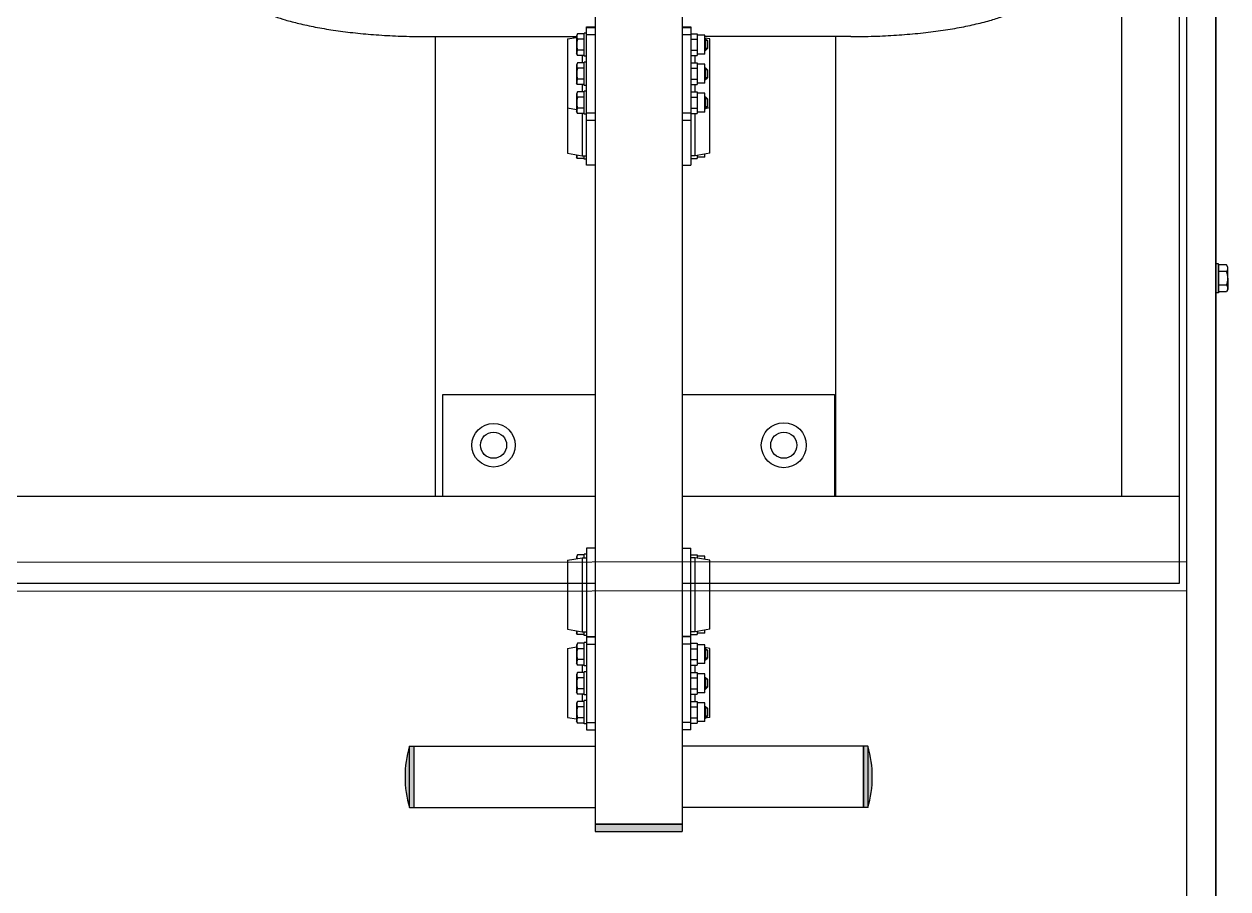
# Model space of a CAD drawing. Header units: millimetres. Extents: x -4421 to 3887, y -3652 to 2555.
# Drawn here: x 2528 to 3358, y 287 to 883 of the extents above; entities that cross this region are included whole.
import ezdxf

# ---------------------------------------------------------------- set-up
doc = ezdxf.new("R2010")
doc.units = ezdxf.units.MM
doc.layers.add('DIKOM_ОБЪЕКТ', color=7, linetype='Continuous')

msp = doc.modelspace()

# ---------------------------------------------------------------- hatches: boundary and pattern name
at = {"layer": 'DIKOM_ОБЪЕКТ'}
h = msp.add_hatch(color=256, dxfattribs=at)
h.paths.add_polyline_path([(2981.82, 331.38), (2921.82, 331.38), (2921.82, 326.38), (2981.82, 326.38)])
h.paths.add_polyline_path([(2796.82, 342.79), (2796.82, 385.09), (2793.82, 385.09), (2793.82, 342.79)])
h.paths.add_polyline_path([(2790.82, 363.94), (2791.62, 352.95), (2793.82, 342.79), (2793.82, 385.09), (2791.53, 374.31)])
h.paths.add_polyline_path([(3106.82, 385.09), (3106.82, 342.79), (3109.82, 342.79), (3109.82, 385.09)])
h.paths.add_polyline_path([(3109.82, 385.09), (3109.82, 342.79), (3112.11, 353.58), (3112.82, 363.94), (3112.02, 374.94)])

# ---------------------------------------------------------------- linework, layer by layer
for p, q in [((3329.5, -1964.55), (3329.5, 1965.14)), ((3349.5, -1964.55), (3349.5, 1959.45)), ((3349.5, 1307.45), (3349.5, -1312.55)), ((2921.82, 1096.33), (2921.82, 326.38)), ((2981.82, 1096.33), (2981.82, 326.38)), ((3324.5, 497.45), (3324.5, 1040)), ((3284.5, 981.38), (3284.5, 557.45)), ((2915.82, 880.64), (2921.82, 880.64)), ((2915.82, 785.45), (2915.82, 880.64)), ((2915.82, 880.39), (2921.82, 880.39)), ((2981.82, 880.64), (2987.82, 880.64)), ((2981.82, 880.39), (2987.82, 880.39)), ((2987.82, 880.64), (2987.82, 785.45)), ((2805.52, 874.02), (2908.92, 874.02)), ((2811.5, 874.02), (2811.5, 557.45)), ((2902.82, 872.37), (2908.92, 873.45)), ((2902.82, 872.37), (2902.82, 793.71)), ((2906.82, 874.02), (2906.82, 873.08)), ((2909.68, 875.97), (2908.92, 874.65)), ((2908.92, 874.65), (2908.92, 862.3)), ((2909.68, 875.97), (2909.69, 875.98)), ((2914.22, 875.98), (2909.69, 875.98)), ((2914.22, 872.22), (2909.69, 872.22)), ((2914.22, 860.48), (2914.22, 876.48)), ((2915.82, 876.48), (2914.22, 876.48)), ((2915.82, 875.37), (2921.82, 875.37)), ((2981.82, 875.37), (2987.82, 875.37)), ((2987.82, 875.98), (2992.22, 875.98)), ((2987.82, 872.22), (2992.22, 872.22)), ((2992.22, 875.98), (2992.22, 860.97)), ((2997.32, 874.98), (2992.22, 874.98)), ((2997.32, 861.98), (2997.32, 874.98)), ((3098.12, 874.02), (2997.32, 874.02)), ((3000.82, 872.37), (2997.32, 872.99)), ((2997.32, 872.48), (2997.97, 872.48)), ((2999.22, 871.23), (2997.32, 871.23)), ((2997.97, 872.48), (2999.22, 871.23)), ((2997.97, 872.48), (2997.97, 864.48)), ((2999.22, 871.23), (2999.22, 865.73)), ((3000.82, 793.71), (3000.82, 872.37)), ((3087.5, 874.02), (3087.5, 557.45)), ((2914.22, 864.71), (2909.69, 864.71)), ((2987.82, 864.71), (2992.22, 864.71)), ((2999.22, 865.73), (2997.32, 865.73)), ((2997.32, 864.48), (2997.97, 864.48)), ((2997.97, 864.48), (2999.22, 865.73)), ((2909.68, 860.98), (2908.92, 862.3)), ((2909.68, 855.9), (2908.92, 854.58)), ((2908.92, 854.58), (2908.92, 842.23)), ((2909.68, 860.98), (2909.69, 860.97)), ((2909.68, 855.9), (2909.69, 855.91)), ((2914.22, 860.97), (2909.69, 860.97)), ((2914.22, 855.91), (2909.69, 855.91)), ((2912.82, 860.97), (2912.82, 855.91)), ((2915.82, 860.48), (2914.22, 860.48)), ((2915.82, 856.41), (2914.22, 856.41)), ((2914.22, 840.41), (2914.22, 856.41)), ((2987.82, 860.97), (2992.22, 860.97)), ((2987.82, 855.91), (2992.22, 855.91)), ((2990.82, 855.91), (2990.82, 860.97)), ((2997.32, 861.98), (2992.22, 861.98)), ((2992.22, 855.91), (2992.22, 840.9)), ((2997.32, 854.91), (2992.22, 854.91)), ((2997.32, 841.91), (2997.32, 854.91)), ((2914.22, 852.15), (2909.69, 852.15)), ((2987.82, 852.15), (2992.22, 852.15)), ((2997.32, 852.41), (2997.97, 852.41)), ((2999.22, 851.16), (2997.32, 851.16)), ((2997.97, 852.41), (2999.22, 851.16)), ((2997.97, 852.41), (2997.97, 844.41)), ((2999.22, 851.16), (2999.22, 845.66)), ((2909.68, 840.91), (2908.92, 842.23)), ((2909.68, 840.91), (2909.69, 840.9)), ((2914.22, 844.64), (2909.69, 844.64)), ((2914.22, 840.9), (2909.69, 840.9)), ((2912.82, 840.9), (2912.82, 835.98)), ((2915.82, 840.41), (2914.22, 840.41)), ((2987.82, 844.64), (2992.22, 844.64)), ((2987.82, 840.9), (2992.22, 840.9)), ((2990.82, 835.98), (2990.82, 840.9)), ((2997.32, 841.91), (2992.22, 841.91)), ((2999.22, 845.66), (2997.32, 845.66)), ((2997.32, 844.41), (2997.97, 844.41)), ((2997.97, 844.41), (2999.22, 845.66)), ((2909.68, 835.97), (2908.92, 834.65)), ((2908.92, 834.65), (2908.92, 822.3)), ((2909.68, 835.97), (2909.69, 835.98)), ((2914.22, 835.98), (2909.69, 835.98)), ((2914.22, 832.22), (2909.69, 832.22)), ((2914.22, 820.48), (2914.22, 836.48)), ((2915.82, 836.48), (2914.22, 836.48)), ((2987.82, 835.98), (2992.22, 835.98)), ((2987.82, 832.22), (2992.22, 832.22)), ((2992.22, 835.98), (2992.22, 820.97)), ((2997.32, 834.98), (2992.22, 834.98)), ((2997.32, 821.98), (2997.32, 834.98)), ((2997.32, 832.48), (2997.97, 832.48)), ((2999.22, 831.23), (2997.32, 831.23)), ((2997.97, 832.48), (2999.22, 831.23)), ((2997.97, 832.48), (2997.97, 824.48)), ((2999.22, 831.23), (2999.22, 825.73)), ((2902.82, 824.9), (2908.92, 823.82)), ((2909.68, 820.98), (2908.92, 822.3)), ((2914.22, 824.71), (2909.69, 824.71)), ((2915.82, 821.38), (2921.82, 821.38)), ((2981.82, 821.38), (2987.82, 821.38)), ((2987.82, 824.71), (2992.22, 824.71)), ((2997.32, 821.98), (2992.22, 821.98)), ((2999.22, 825.73), (2997.32, 825.73)), ((3000.82, 824.9), (2997.32, 824.28)), ((2997.32, 824.48), (2997.97, 824.48)), ((2997.97, 824.48), (2999.22, 825.73)), ((2909.68, 820.98), (2909.69, 820.97)), ((2914.22, 820.97), (2909.69, 820.97)), ((2912.82, 820.97), (2912.82, 791.95)), ((2915.82, 820.48), (2914.22, 820.48)), ((2915.82, 816.39), (2921.82, 816.39)), ((2981.82, 816.39), (2987.82, 816.39)), ((2987.82, 820.97), (2992.22, 820.97)), ((2990.82, 791.95), (2990.82, 820.97)), ((2902.82, 793.71), (2912.82, 791.95)), ((2908.92, 792.64), (2908.92, 791.27)), ((2909.69, 789.94), (2908.92, 791.27)), ((2914.22, 789.94), (2909.69, 789.94)), ((2912.82, 791.95), (2915.82, 791.95)), ((2914.22, 791.27), (2914.22, 791.95)), ((2914.22, 789.45), (2914.22, 791.27)), ((2915.82, 789.45), (2914.22, 789.45)), ((2990.82, 791.95), (2987.82, 791.95)), ((2987.82, 789.94), (2992.22, 789.94)), ((3000.82, 793.71), (2990.82, 791.95)), ((2992.22, 792.2), (2992.22, 791.82)), ((2992.22, 791.82), (2992.22, 789.94)), ((2997.32, 790.95), (2992.22, 790.95)), ((2997.32, 790.95), (2997.32, 793.09)), ((2921.82, 785.45), (2915.82, 785.45)), ((2981.82, 785.45), (2987.82, 785.45)), ((3351.5, 717.45), (3349.5, 717.45)), ((3349.5, 717.45), (3349.5, 707.45)), ((3349.5, 717.45), (3349.5, 707.45)), ((3351.5, 707.45), (3351.5, 717.45)), ((3356.95, 716.69), (3351.5, 716.69)), ((3351.5, 716.69), (3351.5, 707.45)), ((3357.9, 715.05), (3356.95, 716.69)), ((3357.9, 707.45), (3357.9, 715.05)), ((3349.5, 697.45), (3349.5, 707.45)), ((3349.5, 697.45), (3349.5, 707.45)), ((3356.95, 712.07), (3351.5, 712.07)), ((3351.5, 698.21), (3351.5, 707.45)), ((3351.5, 707.45), (3351.5, 697.45)), ((3357.9, 707.45), (3357.9, 699.85)), ((3351.5, 697.45), (3349.5, 697.45)), ((3356.95, 702.83), (3351.5, 702.83)), ((3356.95, 698.21), (3351.5, 698.21)), ((3357.9, 699.85), (3356.95, 698.21)), ((2816.82, 557.45), (2816.82, 627.45)), ((2816.82, 627.45), (2921.82, 627.45)), ((2981.82, 627.45), (3086.82, 627.45)), ((3086.82, 627.45), (3086.82, 557.45)), ((349.5, 557.45), (2921.82, 557.45)), ((2816.82, 557.45), (2921.82, 557.45)), ((2981.82, 557.45), (3324.5, 557.45)), ((2981.82, 557.45), (3086.82, 557.45)), ((2902.82, 513.18), (2912.82, 514.95)), ((2909.69, 516.95), (2908.92, 515.62)), ((2908.92, 515.62), (2908.92, 514.26)), ((2914.22, 516.95), (2909.69, 516.95)), ((2912.82, 514.95), (2912.82, 463.95)), ((2912.82, 514.95), (2915.82, 514.95)), ((2915.82, 517.45), (2914.22, 517.45)), ((2914.22, 514.95), (2914.22, 517.45)), ((2915.82, 521.45), (2915.82, 396.39)), ((2921.82, 521.45), (2915.82, 521.45)), ((2981.82, 521.45), (2987.82, 521.45)), ((2987.82, 396.39), (2987.82, 521.45)), ((2987.82, 516.95), (2992.22, 516.95)), ((2990.82, 514.95), (2987.82, 514.95)), ((3000.82, 513.18), (2990.82, 514.95)), ((2990.82, 463.95), (2990.82, 514.95)), ((2992.22, 516.95), (2992.22, 514.7)), ((2997.32, 515.95), (2992.22, 515.95)), ((2997.32, 513.8), (2997.32, 515.95)), ((1359.5, 511.35), (3329.26, 512.29)), ((2902.82, 513.18), (2902.82, 465.71)), ((3000.82, 465.71), (3000.82, 513.18)), ((349.5, 497.45), (2921.82, 497.45)), ((1359.5, 491.35), (3329.27, 492.29)), ((2981.82, 497.45), (3324.5, 497.45)), ((2902.82, 465.71), (2912.82, 463.95)), ((2908.92, 464.64), (2908.92, 463.27)), ((3000.82, 465.71), (2990.82, 463.95)), ((2997.32, 462.95), (2997.32, 465.09)), ((2909.69, 461.94), (2908.92, 463.27)), ((2914.22, 461.94), (2909.69, 461.94)), ((2912.82, 463.95), (2915.82, 463.95)), ((2914.22, 461.45), (2914.22, 463.95)), ((2915.82, 461.45), (2914.22, 461.45)), ((2914.22, 440.48), (2914.22, 456.48)), ((2915.82, 456.48), (2914.22, 456.48)), ((2915.82, 460.64), (2921.82, 460.64)), ((2915.82, 460.39), (2921.82, 460.39)), ((2987.82, 460.64), (2981.82, 460.64)), ((2987.82, 460.39), (2981.82, 460.39)), ((2990.82, 463.95), (2987.82, 463.95)), ((2987.82, 461.94), (2992.22, 461.94)), ((2992.22, 464.2), (2992.22, 461.94)), ((2997.32, 462.95), (2992.22, 462.95)), ((2902.82, 452.38), (2908.92, 453.45)), ((2902.82, 452.38), (2902.82, 404.9)), ((2909.68, 455.97), (2908.92, 454.65)), ((2908.92, 454.65), (2908.92, 442.3)), ((2909.68, 455.97), (2909.69, 455.98)), ((2914.22, 455.98), (2909.69, 455.98)), ((2914.22, 452.22), (2909.69, 452.22)), ((2915.82, 455.38), (2921.82, 455.38)), ((2987.82, 455.38), (2981.82, 455.38)), ((2987.82, 455.98), (2992.22, 455.98)), ((2987.82, 452.22), (2992.22, 452.22)), ((2992.22, 455.98), (2992.22, 440.97)), ((2997.32, 454.98), (2992.22, 454.98)), ((2997.32, 441.98), (2997.32, 454.98)), ((3000.82, 452.38), (2997.32, 452.99)), ((2997.32, 452.48), (2997.97, 452.48)), ((2999.22, 451.23), (2997.32, 451.23)), ((2997.97, 452.48), (2999.22, 451.23)), ((2997.97, 452.48), (2997.97, 444.48)), ((2999.22, 451.23), (2999.22, 445.73)), ((3000.82, 404.9), (3000.82, 452.38)), ((2909.68, 440.98), (2908.92, 442.3)), ((2909.68, 440.98), (2909.69, 440.97)), ((2914.22, 444.71), (2909.69, 444.71)), ((2914.22, 440.97), (2909.69, 440.97)), ((2912.82, 440.97), (2912.82, 435.92)), ((2915.82, 440.48), (2914.22, 440.48)), ((2987.82, 444.71), (2992.22, 444.71)), ((2987.82, 440.97), (2992.22, 440.97)), ((2990.82, 435.92), (2990.82, 440.97)), ((2997.32, 441.98), (2992.22, 441.98)), ((2999.22, 445.73), (2997.32, 445.73)), ((2997.32, 444.48), (2997.97, 444.48)), ((2997.97, 444.48), (2999.22, 445.73)), ((2909.68, 435.91), (2908.92, 434.59)), ((2908.92, 434.59), (2908.92, 422.24)), ((2909.68, 435.91), (2909.69, 435.92)), ((2914.22, 435.92), (2909.69, 435.92)), ((2914.22, 432.15), (2909.69, 432.15)), ((2915.82, 436.41), (2914.22, 436.41)), ((2914.22, 420.41), (2914.22, 436.41)), ((2987.82, 435.92), (2992.22, 435.92)), ((2987.82, 432.15), (2992.22, 432.15)), ((2992.22, 435.92), (2992.22, 420.9)), ((2997.32, 434.91), (2992.22, 434.91)), ((2997.32, 421.91), (2997.32, 434.91)), ((2997.32, 432.41), (2997.97, 432.41)), ((2997.97, 432.41), (2999.22, 431.16)), ((2997.97, 432.41), (2997.97, 424.41)), ((2914.22, 424.64), (2909.69, 424.64)), ((2987.82, 424.64), (2992.22, 424.64)), ((2999.22, 431.16), (2997.32, 431.16)), ((2999.22, 425.66), (2997.32, 425.66)), ((2997.32, 424.41), (2997.97, 424.41)), ((2997.97, 424.41), (2999.22, 425.66)), ((2999.22, 431.16), (2999.22, 425.66)), ((2909.68, 420.91), (2908.92, 422.24)), ((2909.68, 415.97), (2908.92, 414.65)), ((2909.68, 420.91), (2909.69, 420.9)), ((2909.68, 415.97), (2909.69, 415.98)), ((2914.22, 420.9), (2909.69, 420.9)), ((2914.22, 415.98), (2909.69, 415.98)), ((2912.82, 420.9), (2912.82, 415.98)), ((2915.82, 420.41), (2914.22, 420.41)), ((2914.22, 400.48), (2914.22, 416.48)), ((2915.82, 416.48), (2914.22, 416.48)), ((2987.82, 420.9), (2992.22, 420.9)), ((2987.82, 415.98), (2992.22, 415.98)), ((2990.82, 415.98), (2990.82, 420.9)), ((2997.32, 421.91), (2992.22, 421.91)), ((2992.22, 415.98), (2992.22, 400.97)), ((2997.32, 414.98), (2992.22, 414.98)), ((2997.32, 401.98), (2997.32, 414.98)), ((2908.92, 414.65), (2908.92, 402.3)), ((2914.22, 412.22), (2909.69, 412.22)), ((2987.82, 412.22), (2992.22, 412.22)), ((2997.32, 412.48), (2997.97, 412.48)), ((2999.22, 411.23), (2997.32, 411.23)), ((2997.97, 412.48), (2999.22, 411.23)), ((2997.97, 412.48), (2997.97, 404.48)), ((2999.22, 411.23), (2999.22, 405.73)), ((2902.82, 404.9), (2908.92, 403.83)), ((2909.68, 400.98), (2908.92, 402.3)), ((2909.68, 400.98), (2909.69, 400.97)), ((2914.22, 404.71), (2909.69, 404.71)), ((2914.22, 400.97), (2909.69, 400.97)), ((2915.82, 400.48), (2914.22, 400.48)), ((2915.82, 401.38), (2921.82, 401.38)), ((2987.82, 401.38), (2981.82, 401.38)), ((2987.82, 404.71), (2992.22, 404.71)), ((2987.82, 400.97), (2992.22, 400.97)), ((2997.32, 401.98), (2992.22, 401.98)), ((2999.22, 405.73), (2997.32, 405.73)), ((3000.82, 404.9), (2997.32, 404.28)), ((2997.32, 404.48), (2997.97, 404.48)), ((2997.97, 404.48), (2999.22, 405.73)), ((2915.82, 396.39), (2921.82, 396.39)), ((2987.82, 396.39), (2981.82, 396.39)), ((2793.82, 385.09), (2921.82, 385.09)), ((2793.82, 342.79), (2793.82, 385.09)), ((2796.82, 385.09), (2796.82, 342.79)), ((3109.82, 385.09), (2981.82, 385.09)), ((3106.82, 385.09), (3106.82, 342.79)), ((3106.82, 342.79), (3106.82, 385.09)), ((3109.82, 385.09), (3109.82, 342.79)), ((2793.82, 342.79), (2921.82, 342.79)), ((3109.82, 342.79), (2981.82, 342.79)), ((2921.82, 331.38), (2981.82, 331.38)), ((2981.82, 331.38), (2921.82, 331.38)), ((2921.82, 326.38), (2981.82, 326.38))]:
    msp.add_line(p, q, dxfattribs=at)
for centre, radius in [((2851.82, 592.45), 15), ((3051.82, 592.45), 15.5), ((2851.82, 592.45), 9), ((3051.82, 592.45), 9)]:
    msp.add_circle(centre, radius, dxfattribs=at)
for centre, radius, start, end in [((3354.6, 714.29), 3.24, 316.68323, 29.13398), ((3346.15, 707.45), 11.75, 0, 23.13732), ((3346.15, 707.45), 11.75, 336.86268, 0), ((3354.6, 700.61), 3.24, 330.86602, 43.31677), ((2866.88, 363.94), 76.05, 163.85359, 180), ((3036.77, 363.94), 76.05, 0, 16.14641), ((2866.88, 363.94), 76.05, 180, 196.14641), ((3036.77, 363.94), 76.05, 343.85359, 0)]:
    msp.add_arc(centre, radius, start, end, dxfattribs=at)
for points, knots in [([(2668.39, 909.2), (2668.66, 908.81), (2669.41, 907.75), (2671.07, 905.67), (2673.62, 902.99), (2677.05, 900.02), (2680.84, 897.33), (2685.16, 894.73), (2689.66, 892.43), (2695.09, 890.04), (2701.15, 887.76), (2708.8, 885.33), (2717.96, 882.9), (2728.96, 880.53), (2741.36, 878.42), (2754.81, 876.66), (2769.15, 875.31), (2784.21, 874.4), (2796.45, 874.06), (2803.59, 874.02), (2805.52, 874.02)], [0, 0, 0, 0, 0.253848, 0.710774, 1.472317, 2.34016, 3.323714, 4.159997, 5.223815, 6.132638, 7.340419, 8.535685, 10.010676, 11.639333, 13.31436, 15.026333, 16.769159, 18.539476, 20.334416, 21, 21, 21, 21]), ([(3098.12, 874.02), (3103.44, 874.02), (3114, 874.19), (3129.5, 874.95), (3144.32, 876.18), (3158.31, 877.84), (3171.31, 879.9), (3183.18, 882.3), (3193.48, 884.92), (3202.01, 887.58), (3209.1, 890.25), (3214.79, 892.8), (3219.6, 895.36), (3223.67, 897.9), (3227.49, 900.74), (3230.94, 903.86), (3233.49, 906.75), (3234.83, 908.58), (3235.25, 909.2)], [0, 0, 0, 0, 1.658647, 3.291307, 4.901027, 6.486097, 8.043951, 9.569692, 11.054985, 12.346279, 13.451667, 14.557054, 15.387813, 16.217741, 17.04767, 17.877006, 18.635639, 19, 19, 19, 19]), ([(2909.69, 875.98), (2909.55, 875.74), (2909.39, 875.42), (2909.25, 875.01), (2909.18, 874.76), (2909.14, 874.51), (2909.11, 874.28), (2909.11, 874.05), (2909.12, 873.8), (2909.16, 873.53), (2909.24, 873.2), (2909.4, 872.76), (2909.57, 872.42), (2909.69, 872.22)], [0, 0, 0, 0, 2.750356, 3.588044, 4.637308, 5.492849, 6.359079, 7.188001, 7.964308, 9.085494, 10.187714, 11.611112, 14, 14, 14, 14]), ([(2909.69, 872.22), (2909.61, 871.92), (2909.49, 871.5), (2909.35, 870.86), (2909.26, 870.33), (2909.18, 869.78), (2909.14, 869.28), (2909.11, 868.82), (2909.11, 868.37), (2909.12, 867.94), (2909.15, 867.47), (2909.21, 866.87), (2909.37, 865.92), (2909.55, 865.19), (2909.69, 864.71)], [0, 0, 0, 0, 1.792921, 2.606895, 3.844333, 4.968544, 5.885196, 6.813299, 7.701429, 8.533187, 9.335775, 10.524184, 12.063388, 15, 15, 15, 15]), ([(2909.69, 864.71), (2909.55, 864.47), (2909.39, 864.16), (2909.25, 863.74), (2909.18, 863.5), (2909.14, 863.25), (2909.11, 863.02), (2909.11, 862.79), (2909.12, 862.55), (2909.16, 862.28), (2909.24, 861.95), (2909.4, 861.52), (2909.57, 861.19), (2909.68, 860.98)], [0, 0, 0, 0, 2.757796, 3.597749, 4.649851, 5.507707, 6.37628, 7.207444, 7.985851, 9.11007, 10.215271, 11.642519, 14, 14, 14, 14]), ([(2909.69, 855.91), (2909.55, 855.67), (2909.39, 855.36), (2909.25, 854.94), (2909.18, 854.69), (2909.14, 854.44), (2909.11, 854.21), (2909.11, 853.98), (2909.12, 853.74), (2909.16, 853.46), (2909.24, 853.13), (2909.4, 852.69), (2909.57, 852.36), (2909.69, 852.15)], [0, 0, 0, 0, 2.750356, 3.588044, 4.637308, 5.492849, 6.359079, 7.188001, 7.964308, 9.085494, 10.187714, 11.611112, 14, 14, 14, 14]), ([(2909.69, 852.15), (2909.61, 851.86), (2909.49, 851.43), (2909.35, 850.79), (2909.26, 850.26), (2909.18, 849.71), (2909.14, 849.21), (2909.11, 848.75), (2909.11, 848.3), (2909.12, 847.87), (2909.15, 847.4), (2909.21, 846.8), (2909.37, 845.86), (2909.55, 845.12), (2909.69, 844.64)], [0, 0, 0, 0, 1.792921, 2.606895, 3.844333, 4.968544, 5.885196, 6.813299, 7.701429, 8.533187, 9.335775, 10.524184, 12.063388, 15, 15, 15, 15]), ([(2909.69, 844.64), (2909.55, 844.4), (2909.39, 844.09), (2909.25, 843.68), (2909.18, 843.43), (2909.14, 843.18), (2909.11, 842.95), (2909.11, 842.73), (2909.12, 842.48), (2909.16, 842.21), (2909.24, 841.88), (2909.4, 841.45), (2909.57, 841.12), (2909.68, 840.91)], [0, 0, 0, 0, 2.757796, 3.597749, 4.649851, 5.507707, 6.37628, 7.207444, 7.985851, 9.11007, 10.215271, 11.642519, 14, 14, 14, 14]), ([(2909.69, 835.98), (2909.55, 835.74), (2909.39, 835.43), (2909.25, 835.01), (2909.18, 834.76), (2909.14, 834.51), (2909.11, 834.28), (2909.11, 834.05), (2909.12, 833.8), (2909.16, 833.53), (2909.24, 833.2), (2909.4, 832.76), (2909.57, 832.42), (2909.69, 832.22)], [0, 0, 0, 0, 2.750356, 3.588044, 4.637308, 5.492849, 6.359079, 7.188001, 7.964308, 9.085494, 10.187714, 11.611112, 14, 14, 14, 14]), ([(2909.69, 832.22), (2909.61, 831.92), (2909.49, 831.5), (2909.35, 830.86), (2909.26, 830.33), (2909.18, 829.78), (2909.14, 829.28), (2909.11, 828.82), (2909.11, 828.37), (2909.12, 827.94), (2909.15, 827.47), (2909.21, 826.87), (2909.37, 825.92), (2909.55, 825.19), (2909.69, 824.71)], [0, 0, 0, 0, 1.792921, 2.606895, 3.844333, 4.968544, 5.885196, 6.813299, 7.701429, 8.533187, 9.335775, 10.524184, 12.063388, 15, 15, 15, 15]), ([(2909.69, 824.71), (2909.55, 824.47), (2909.39, 824.16), (2909.25, 823.74), (2909.18, 823.5), (2909.14, 823.25), (2909.11, 823.02), (2909.11, 822.79), (2909.12, 822.55), (2909.16, 822.28), (2909.24, 821.95), (2909.4, 821.52), (2909.57, 821.19), (2909.68, 820.98)], [0, 0, 0, 0, 2.757796, 3.597749, 4.649851, 5.507707, 6.37628, 7.207444, 7.985851, 9.11007, 10.215271, 11.642519, 14, 14, 14, 14]), ([(2909.21, 792.58), (2909.18, 792.47), (2909.14, 792.27), (2909.11, 792), (2909.11, 791.77), (2909.12, 791.53), (2909.16, 791.25), (2909.24, 790.93), (2909.4, 790.49), (2909.57, 790.15), (2909.69, 789.94)], [0, 0, 0, 0, 1.471947, 2.442129, 3.370526, 4.239994, 5.495728, 6.73022, 8.324433, 11, 11, 11, 11]), ([(2909.69, 516.95), (2909.55, 516.71), (2909.39, 516.4), (2909.25, 515.98), (2909.18, 515.74), (2909.14, 515.49), (2909.11, 515.26), (2909.11, 515.03), (2909.12, 514.78), (2909.16, 514.55), (2909.19, 514.38), (2909.21, 514.31)], [0, 0, 0, 0, 3.360451, 4.383957, 5.665973, 6.711294, 7.769675, 8.782471, 9.730982, 11.100873, 12, 12, 12, 12]), ([(2909.21, 464.58), (2909.18, 464.47), (2909.14, 464.27), (2909.11, 464), (2909.11, 463.77), (2909.12, 463.53), (2909.16, 463.25), (2909.24, 462.93), (2909.4, 462.49), (2909.57, 462.15), (2909.69, 461.94)], [0, 0, 0, 0, 1.471947, 2.442129, 3.370526, 4.239994, 5.495728, 6.73022, 8.324433, 11, 11, 11, 11]), ([(2909.69, 455.98), (2909.55, 455.74), (2909.39, 455.43), (2909.25, 455.01), (2909.18, 454.76), (2909.14, 454.51), (2909.11, 454.28), (2909.11, 454.05), (2909.12, 453.81), (2909.16, 453.53), (2909.24, 453.2), (2909.4, 452.76), (2909.57, 452.43), (2909.69, 452.22)], [0, 0, 0, 0, 2.750356, 3.588044, 4.637308, 5.492849, 6.359079, 7.188001, 7.964308, 9.085494, 10.187714, 11.611112, 14, 14, 14, 14]), ([(2909.69, 452.22), (2909.61, 451.93), (2909.49, 451.5), (2909.35, 450.86), (2909.26, 450.33), (2909.18, 449.78), (2909.14, 449.28), (2909.11, 448.82), (2909.11, 448.37), (2909.12, 447.94), (2909.15, 447.47), (2909.21, 446.87), (2909.37, 445.93), (2909.55, 445.19), (2909.69, 444.71)], [0, 0, 0, 0, 1.792921, 2.606895, 3.844333, 4.968544, 5.885196, 6.813299, 7.701429, 8.533187, 9.335775, 10.524184, 12.063388, 15, 15, 15, 15]), ([(2909.69, 444.71), (2909.55, 444.47), (2909.39, 444.16), (2909.25, 443.74), (2909.18, 443.5), (2909.14, 443.25), (2909.11, 443.02), (2909.11, 442.8), (2909.12, 442.55), (2909.16, 442.28), (2909.24, 441.95), (2909.4, 441.52), (2909.57, 441.19), (2909.68, 440.98)], [0, 0, 0, 0, 2.757796, 3.597749, 4.649851, 5.507707, 6.37628, 7.207444, 7.985851, 9.11007, 10.215271, 11.642519, 14, 14, 14, 14]), ([(2909.69, 435.92), (2909.55, 435.68), (2909.39, 435.36), (2909.25, 434.94), (2909.18, 434.69), (2909.14, 434.44), (2909.11, 434.21), (2909.11, 433.99), (2909.12, 433.74), (2909.16, 433.46), (2909.24, 433.14), (2909.4, 432.69), (2909.57, 432.36), (2909.69, 432.15)], [0, 0, 0, 0, 2.750356, 3.588044, 4.637308, 5.492849, 6.359079, 7.188001, 7.964308, 9.085494, 10.187714, 11.611112, 14, 14, 14, 14]), ([(2909.69, 432.15), (2909.61, 431.86), (2909.49, 431.43), (2909.35, 430.79), (2909.26, 430.26), (2909.18, 429.71), (2909.14, 429.21), (2909.11, 428.75), (2909.11, 428.3), (2909.12, 427.88), (2909.15, 427.4), (2909.21, 426.8), (2909.37, 425.86), (2909.55, 425.12), (2909.69, 424.64)], [0, 0, 0, 0, 1.792921, 2.606895, 3.844333, 4.968544, 5.885196, 6.813299, 7.701429, 8.533187, 9.335775, 10.524184, 12.063388, 15, 15, 15, 15]), ([(2909.69, 424.64), (2909.55, 424.4), (2909.39, 424.09), (2909.25, 423.68), (2909.18, 423.43), (2909.14, 423.18), (2909.11, 422.95), (2909.11, 422.73), (2909.12, 422.48), (2909.16, 422.21), (2909.24, 421.88), (2909.4, 421.45), (2909.57, 421.12), (2909.68, 420.91)], [0, 0, 0, 0, 2.757796, 3.597749, 4.649851, 5.507707, 6.37628, 7.207444, 7.985851, 9.11007, 10.215271, 11.642519, 14, 14, 14, 14]), ([(2909.69, 415.98), (2909.55, 415.74), (2909.39, 415.43), (2909.25, 415.01), (2909.18, 414.76), (2909.14, 414.51), (2909.11, 414.28), (2909.11, 414.05), (2909.12, 413.81), (2909.16, 413.53), (2909.24, 413.2), (2909.4, 412.76), (2909.57, 412.43), (2909.69, 412.22)], [0, 0, 0, 0, 2.750356, 3.588044, 4.637308, 5.492849, 6.359079, 7.188001, 7.964308, 9.085494, 10.187714, 11.611112, 14, 14, 14, 14]), ([(2909.69, 412.22), (2909.61, 411.93), (2909.49, 411.5), (2909.35, 410.86), (2909.26, 410.33), (2909.18, 409.78), (2909.14, 409.28), (2909.11, 408.82), (2909.11, 408.37), (2909.12, 407.94), (2909.15, 407.47), (2909.21, 406.87), (2909.37, 405.93), (2909.55, 405.19), (2909.69, 404.71)], [0, 0, 0, 0, 1.792921, 2.606895, 3.844333, 4.968544, 5.885196, 6.813299, 7.701429, 8.533187, 9.335775, 10.524184, 12.063388, 15, 15, 15, 15]), ([(2909.69, 404.71), (2909.55, 404.47), (2909.39, 404.16), (2909.25, 403.74), (2909.18, 403.5), (2909.14, 403.25), (2909.11, 403.02), (2909.11, 402.8), (2909.12, 402.55), (2909.16, 402.28), (2909.24, 401.95), (2909.4, 401.52), (2909.57, 401.19), (2909.68, 400.98)], [0, 0, 0, 0, 2.757796, 3.597749, 4.649851, 5.507707, 6.37628, 7.207444, 7.985851, 9.11007, 10.215271, 11.642519, 14, 14, 14, 14])]:
    msp.add_open_spline(points, degree=3, knots=knots, dxfattribs=at)

doc.saveas('drawing.dxf')
